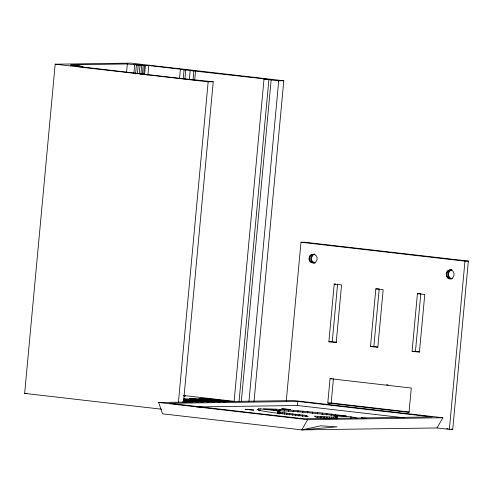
<?xml version="1.0" encoding="UTF-8"?>
<svg xmlns="http://www.w3.org/2000/svg" width="493" height="493" viewBox="0 0 493 493"><rect width="100%" height="100%" fill="white"/><g stroke="black" fill="none" stroke-linecap="round" stroke-linejoin="round"><path stroke-width="0.74" d="M161.55 409.19L24.65 393.408L55.191 64.201L130.811 63.122L283.777 80.753L254.018 401.542M126.572 72.188L127.336 63.967L140 65.329L148.794 65.563L182.077 69.396L180.383 69.421L179.532 78.615M133.917 73.038L134.675 64.811M135.569 73.968L136.401 64.996M137.442 73.402L138.206 65.175M139.236 73.556L140 65.329M140.862 74.425L141.694 65.452M142.378 74.517L143.21 65.544M143.703 73.821L144.467 65.6M144.572 74.579L145.404 65.606M147.894 75.281L148.794 65.563M183.205 79.034L184.055 69.846L191.869 70.524L190.175 70.548L189.324 79.749M184.9 79.009L185.75 69.821M192.991 80.168L193.848 70.974L266.269 79.102L264.014 79.133L234.095 401.616M194.686 80.143L195.542 70.949M178.392 402.621L208.151 81.832L213.229 81.764L183.458 402.707M239.056 401.413L268.901 79.7L278.699 80.827L283.777 80.753M241.317 401.382L271.162 79.663M248.922 401.777L278.699 80.827M258.535 410.392L258.671 408.9L260.131 408.808L279.204 411.002L277.966 411.236L277.756 413.479M259.922 411.045L260.131 408.808M275.981 410.687L276.117 409.196L293.366 410.349L322.28 413.035L346.376 416.049C325.047 415.285 303.959 411.316 282.594 410.952L263.515 408.759L276.117 409.196M277.787 413.658L277.966 411.236M278.157 413.344L278.298 411.846M278.317 413.128L278.459 411.637L277.99 411.415M279.143 414.132L279.352 411.889L278.459 411.637M279.944 410.915L280.086 409.418M280.517 413.67L280.653 412.179L279.352 411.889M282.224 413.984L282.36 412.487L280.653 412.179M284.171 411.187L284.307 409.689M284.295 414.323L284.436 412.826L282.36 412.487M286.242 401.296L300.995 242.236L304.384 242.186L468.35 261.087L452.74 429.323L449.357 429.372L436.983 427.949L301.765 429.878L162.554 413.83L158.66 402.498L293.877 400.569L442.868 417.744L436.983 427.949M286.716 414.675L286.852 413.183L284.436 412.826M288.608 411.495L288.75 410.003M289.434 415.044L289.57 413.547L286.852 413.183M292.423 415.42L292.565 413.923L289.57 413.547M293.23 411.846L293.366 410.349M295.627 415.796L295.763 414.299L292.565 413.923M196.701 406.941L297.458 405.505L297.834 401.462L432.139 416.942L303.694 418.779L169.389 403.299L297.834 401.462M297.975 412.228L298.117 410.731M299.011 416.172L299.146 414.675L295.763 414.299M302.813 412.641L302.949 411.15M302.511 416.536L302.653 415.038L299.146 414.675M306.085 416.881L306.227 415.389L302.653 415.038M307.687 413.085L307.829 411.587M312.568 413.547L312.71 412.056M317.4 414.028L317.541 412.536M317.578 417.861L317.72 416.363L331.795 417.14L337.212 416.807L333.884 415.815L351.041 416.807L357.548 418.31M320.888 418.095L321.023 416.603M334.217 284.079L341.557 284.923L336.208 342.586L328.868 341.741L334.217 284.079L335.567 284.054M322.139 414.527L322.28 413.035M323.987 418.292L324.123 416.795M328.868 341.741L332.251 341.692L337.6 284.03M330.045 378.673L411.291 388.04L409.03 412.407L327.79 403.046L330.045 378.673L332.079 378.642M326.742 415.032L326.877 413.541M326.841 418.446L326.976 416.955M329.41 418.563L329.546 417.066M327.79 403.046L331.173 402.997L333.434 378.624M331.16 415.544L331.302 414.052M331.653 418.631L331.795 417.14M333.545 418.656L333.687 417.164M335.055 418.637L335.191 417.14M335.357 416.055L335.493 414.564M336.152 418.569L336.288 417.072M336.83 418.458L336.965 416.961M337.07 418.304L337.212 416.807M350.899 418.304L351.041 416.807M375.826 288.873L383.166 289.718L377.817 347.386L370.477 346.536L375.826 288.873L378.532 288.836M370.477 346.536L373.86 346.487L379.209 288.824M412.08 351.33L417.429 293.668L420.812 293.618L415.463 351.287L412.08 351.33L419.42 352.181L424.769 294.512L417.429 293.668M449.357 429.372L464.967 261.136L468.35 261.087M309.105 258.135C309.265 252.484 318.016 253.587 317.061 259.053C316.894 264.698 308.156 263.589 309.105 258.135L311.36 258.104L312.815 255.134L314.7 254.209M452.278 278.711C444.575 281.17 444.421 267.921 452.044 269.991M451.982 278.73C447.428 278.218 447.25 270.774 451.754 270.01L449.499 270.041M301.765 429.878L320.875 425.81L337.039 426.846L301.765 429.878L307.65 419.672L442.868 417.744M258.671 408.9L257.063 409.467L261.463 410.805L272.666 412.623L308.137 416.597L306.227 415.389M449.727 278.761C454.953 279.309 455.661 270.558 450.54 270.016M127.336 63.967L70.9 64.768L82.941 66.407L78.812 66.561L177.351 78.067L213.229 81.764M312.445 254.24L314.99 254.197M311.447 254.573L313.702 254.542M310.559 255.164L312.815 255.134M309.838 256.003L312.094 255.972M309.345 257.013L311.601 256.982M309.136 259.281L311.391 259.25L312.242 261.327L314.935 262.929L312.679 262.966M309.431 260.384L311.687 260.347M309.986 261.364L312.242 261.327M310.744 262.147L313 262.116M311.662 262.695L313.918 262.664M313.721 262.935L315.224 262.911M448.501 270.374L450.756 270.343M447.613 270.965L449.869 270.934M446.898 271.803L449.154 271.772M446.399 272.814L448.655 272.783M446.159 273.935L448.414 273.898M446.19 275.076L448.445 275.045M446.492 276.179L448.747 276.148M447.034 277.158L449.289 277.128M447.798 277.947L450.054 277.916M448.716 278.496L450.972 278.465M24.65 393.408L26.942 393.377M183.864 396.021L185.393 396.002L183.889 395.824M337.021 418.797L316.192 417.306L314.275 416.098L317.72 416.363M366.422 418.23L361.363 417.941L362.879 418.28M329.737 418.754L324.634 418.514L326.193 418.803M180.383 69.421L184.055 69.846M190.175 70.548L193.848 70.974M264.014 79.133L268.901 79.7M55.191 64.201L208.151 81.832M300.995 242.236L464.967 261.136M332.251 341.692L336.657 342.197M373.86 346.487L377.527 346.912M415.463 351.287L419.87 351.792M386.58 384.75L388.102 384.928M331.173 402.997L409.375 412.012M297.458 405.505L404.297 417.817M183.877 395.534L234.076 401.32M231.42 401.512L203.393 398.276L198.876 398.344L226.903 401.573M225.498 402.085L193.681 398.418L189.17 398.48L220.229 402.06M446.64 428.62L448.168 428.799M451.218 429.15L452.74 429.323M183.975 398.554L214.276 402.048M184.006 399.145L209.007 402.029M183.359 399.743L203.054 402.011M183.39 400.328L198.537 402.078M183.501 401.019L192.59 402.066M182.774 401.518L191.105 402.479M182.885 402.202L185.91 402.553M158.66 402.498L307.65 419.672M311.36 258.104L311.391 259.25M79.219 66.05L70.499 65.279L79.219 66.05M245.138 409.295L253.821 410.114L245.138 409.295M281.823 408.771L290.506 409.591L281.823 408.771M133.751 64.324L142.428 65.144L133.751 64.324M71.682 65.322L78.208 65.982L71.682 65.322M134.885 64.417L141.399 65.076L134.885 64.417"/></g></svg>
